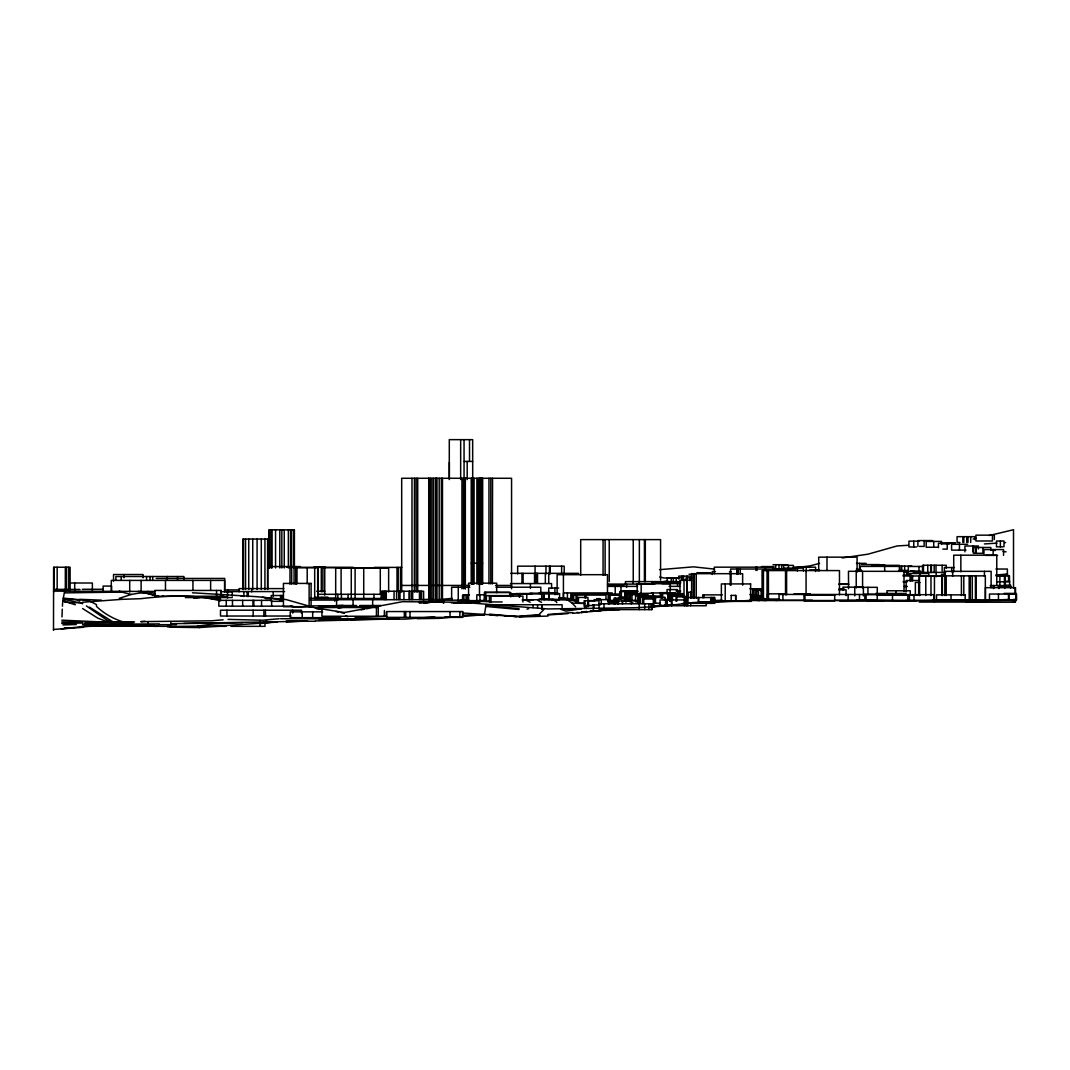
<?xml version="1.0" encoding="UTF-8"?>
<svg xmlns="http://www.w3.org/2000/svg" width="1070" height="1070" viewBox="0 0 1070 1070"><rect width="100%" height="100%" fill="white"/><g stroke="black" fill="none" stroke-linecap="round" stroke-linejoin="round"><path stroke-width="1.5" d="M61.993 616.949L62.287 609.138M62.434 606.182L62.689 601.955M482.824 614.514L484.469 614.809L485.954 604.938M485.9 605.232L496.413 605.887M64.762 590.988L63.036 599.146L82.591 603.507M543.801 609.579L538.825 614.742L515.673 616.44L462.454 612.99M223.47 595.174L223.255 596.324L227.91 597.702M579.111 612.695L577.145 612.361M277.13 622.058L221.798 625.856L167.188 626.525L169.862 626.579M200.692 626.338L199.595 627.542L197.723 626.057L214.361 623.863L242.663 622.646M138.445 591.309L158.882 596.418L146.309 592.981L139.836 592.981L131.222 594.452L119.332 598.317L122.02 599.334L140.772 598.692C167.107 595.589 194.499 594.251 220.407 600.818M753.441 597.073L760.222 597.073M266.818 620.974L260.719 623.569L272.582 622.098M526.975 609.138L528.674 608.696M819.566 563.395L809.87 565.896L795.331 567.662M171.334 626.391L139.434 626.164L111.681 623.529M989.268 535.508L1013.517 529.73L1013.517 588.018M667.667 580.957L658.197 582.735M973.111 539.026L976.348 538.344M338.2 608.201L345.048 606.877L371.959 606.944M366.823 608.736L369.043 608.282M361.138 609.833L364.188 609.245M429.725 599.708L432.427 599.227L422.663 599.655M664.416 582.374L668.402 581.692M64.133 628.184L67.249 627.675M462.334 616.547L484.309 614.648L462.36 615.183M452.128 598.331L437.55 599.775M842.197 557.952L868.064 554.166L897.155 545.941L908.457 545.285M577.145 609.485L565.883 611.117L561.175 609.459L580.997 608.884M460.782 616.802L444.879 617.015M612.695 609.365L572.557 613.377M578.429 609.325L580.997 609.004M587.096 611.692L581.318 612.414L582.013 612.602M672.174 604.51L652.927 606.436L660.23 605.874M666.302 605.192L674.795 604.684M767.966 599.374L764.662 599.494M650.52 606.396L661.407 605.259M424.041 602.865L430.153 602.236M664.416 605.446L667.56 605.112M996.665 574.978L1007.432 574.015M1004.743 542.65L1005.626 542.557M192.493 592.78L257.134 596.712L286.225 599.601L315.329 607.894L338.842 605.887L357.487 606.516L349.047 607.185M548.054 614.447L572.798 612.588M424.041 603.012L430.153 602.437M462.334 616.333L465.437 616.039M82.591 602.236L122.02 599.334M434.714 616.922L405.089 619.129L280.581 618.727M279.176 618.754L262.565 620.226L228.044 619.383M419.534 602.958L430.167 602.129M559.757 599.682L551.852 599.534L577.145 600.35M193.911 598.344L200.411 597.461L199.287 597.006M144.905 621.295L140.772 621.643L211.619 620.801L223.122 619.811M518.963 616.641L540.189 615.156M664.416 605.54L669.272 605.125M133.416 622.259L84.196 622.981M654.532 606.342L651.429 606.596L663.012 606.021M582 611.893L586.841 611.505M590.078 611.251L614.287 609.418M650.854 606.703L659.066 606.061M766.254 599.508L777.034 600.497M437.643 601.714L442.606 601.34M453.653 602.918L478.771 601.969L480.055 603.172M661.982 606.088L662.905 606.008M53.5 629.454L82.591 627.354M548.054 614.942L567.983 613.605M998.551 575.205L1007.512 574.59M326.203 606.677L343.31 605.54L318.847 605.968L345.048 606.877M224.82 625.83L198.953 627.582L169.862 627.154M134.566 621.978L85.801 622.232M451.326 602.918L471.509 602.557M358.53 618.968L318.633 620.346M984.427 543.934L996.919 543.145M995.902 575.794L1007.606 575.192M760.155 596.431L750.685 596.324L755.848 597.033M61.298 628.892L86.148 626.191L153.224 625.789M768.3 599.173L750.164 599.387M439.997 601.862L443.194 601.674M457.585 600.792L460.782 600.604M286.225 621.978L302.583 621.108M730.409 600.792L714.399 601.674L718.625 601.594M454.83 616.828L439.048 618.366L417.113 618.674M722.598 601.153L729.232 600.765M751.006 599.601L779.294 599.427L751.688 599.387M418.771 602.557L443.047 601.474M1013.517 600.537L751.688 600.524L718.304 601.554M439.77 601.835L443.007 601.648M373.51 606.81L378.539 606.543M315.329 620.948L399.377 618.768M940.784 543.506L955.336 542.731M465.691 600.765L468.968 600.604M1009.063 599.467L984.427 600.364M102.947 625.549L81.266 626.632L111.681 625.602L157.29 626.365M1012.367 600.19L919.611 600.738M416.872 618.099L419.948 617.978M386.979 616.494L355.013 617.604M625.749 597.301L620.961 597.475L626.846 598.531M714.76 600.537L722.437 600.257M667.386 605.165L672.201 604.991M698.59 602.263L711.777 601.821M436.493 601.848L442.913 601.634M607.854 603.386L614.3 603.172M739.343 600.885L751.113 600.537M518.963 616.989L548.054 616.066M522.173 599.989L553.243 599.414M925.911 600.751L954.721 600.176M751.688 600.738L693.507 602.504L664.416 606.075L635.326 607.733L548.054 608.95L460.782 602.223L402.601 601.688L344.42 612.521L315.329 607.894M82.617 624.372L159.269 623.917M62.929 624.933L76.304 624.532M677.35 577.907L664.095 578.027L659.722 577.011M316.733 608.843L322.659 609.445M183.799 623.355L307.545 621.202M61.712 623.409L82.591 623.007M607.84 601.795L614.247 601.688M659.575 569.668L693.507 566.846L714.519 569.12M442.86 601.313L436.868 601.407M635.326 600.578L624.933 600.751M607.867 601.006L614.407 600.912M990.713 600.444L952.086 600.417M979.572 600.471L955.483 600.564L967.802 600.43M231.628 622.941L172.27 623.636M53.5 591.135L155.324 591.469M64.468 592.887L121.712 592.071L131.222 594.452M624.88 598.785L629.361 598.732M468.446 600.939L485.432 600.711M443.007 601.835L431.691 602.196M157.477 625.549C135.689 627.421 112.577 621.79 96.501 606.409L96.42 604.537L88.676 600.618L63.518 598.143M399.364 618.901L350.224 619.543L352.592 619.891M465.41 600.805L475.24 600.939L478.771 601.969M746.619 600.765L747.836 600.765M584.768 603.467L572.156 603.106L566.605 599.347L560.72 598.451M751.688 599.561L766.2 600.564M477.621 601.487L489.873 601.46M760.904 596.752L751.688 596.766M468.085 601.581L477.835 601.554M464.059 461.437L472.699 461.437M932.599 540.577L917.886 540.577L917.886 546.395M919.224 541.166L908.938 541.166L908.938 546.984L916.495 546.984M959.95 542.49L957.061 542.49L957.061 536.672L974.743 536.672L974.743 539.574M953.825 543.306L938.443 543.306L938.443 547.666M967.628 544.296L951.591 544.296L951.591 550.114L965.996 550.114M919.451 546.395L924.132 546.395L924.132 540.577M1002.791 546.837L996.464 546.837L996.464 541.019L1003.994 541.019L1003.994 546.837M938.363 547.251L926.179 547.251L926.179 541.433L941.48 541.433L941.48 544.336M942.844 549.124L947.244 549.124L947.244 543.306M985.483 555.384L997.601 555.384M471.228 563.168L482.664 563.168M856.455 563.342L866.111 563.342M773.035 564.706L787.573 564.706M861.39 564.586L879.286 564.586M871.823 564.893L884.716 564.893M881.011 565.334L899.402 565.334M893.811 566.07L911.854 566.07M923.45 566.458L908.323 566.458L908.323 572.276M300.416 566.578L267.727 566.578L267.727 588.981M761.479 566.565L773.904 566.565L773.904 569.467M313.671 567.14L325.521 567.14M793.418 567.18L815.581 567.18L815.581 571.54M286.533 567.287L353.327 567.367M374.233 567.394L401.798 567.394M954.427 567.541L944.395 567.541L944.395 573.36M352.659 567.675L321.308 567.675L321.308 591.911M346.693 568.157L385.668 568.157M784.27 568.13L803.383 568.13L803.383 571.032M795.759 569.013L730.623 569.013L730.623 573.921M856.455 569.16L859.571 569.16L859.571 563.342M995.916 569.026L1007.378 569.026L1007.378 574.844M775.309 569.494L791.078 569.494M809.535 570.002L819.5 570.002M856.869 569.989L861.337 569.989M856.268 570.484L861.27 570.484M898.96 570.47L907.694 570.47M910.597 571.059L920.829 571.059M914.328 571.367L848.47 571.3L848.55 588.674M715.469 571.567L712.232 571.567L712.232 574.483M729.406 571.861L731.131 571.861M903.682 572.316L906.705 572.316L906.705 575.219M913.298 572.41L945.666 572.41M696.931 572.717L710.52 572.717M510.711 573.346L578.562 573.346M907.721 573.52L928.773 573.52L928.773 576.436M689.013 574.256L691.889 574.256M941.359 574.416L945.184 574.416M995.916 574.844L1005.746 574.844M903.174 575.045L911.145 575.045M903 575.994L945.265 575.994M996.692 575.994L1009.478 575.994M691.461 576.128L678.755 576.128L678.755 579.03M681.831 577.827L667.145 577.827L667.145 582.2M692.343 577.84L686.044 577.84L686.044 580.742M156.207 578.442L224.727 578.442L224.727 591.737M691.608 580.154L679.972 580.154L679.972 594.438M919.21 580.515L906.156 580.515L906.156 591.83M1005.318 581.331L1009.625 581.331L1009.625 586.173M680.306 581.612L625.428 581.612L625.428 584.514M903 581.812L907.253 581.812M996.692 581.812L1009.625 581.812M668.951 581.919L680.159 581.919M919.959 582.428L915.358 582.428L915.358 595.348M653.529 582.615L680.44 582.615M69.71 583.003L92.368 583.003L92.368 590.76M680.774 582.923L677.564 582.923L677.564 586.24M510.457 583.578L551.585 583.578L551.585 588.433M661.875 583.605L680.346 583.605M607.399 584.1L654.827 584.1M839.147 584.126L848.844 584.126M838.693 584.314L848.55 584.314M1004.797 585.196L1010.628 585.196L1010.628 588.099M401.691 585.437L432.106 585.437M433.765 585.437L469.69 585.437M495.584 585.437L511.567 585.437M607.653 585.25L623.97 585.25M990.231 585.558L1004.743 585.558L1004.743 588.473M607.559 586.387L637.613 586.387M669.124 586.387L679.784 586.387M904.203 586.467L907.4 586.467M1004.703 586.735L1011.244 586.735M469.824 587.216L451.634 587.216L451.634 600.136M496.052 587.216L540.805 587.216L540.805 593.676M997.882 587.122L1011.297 587.122M856.08 587.323L877.28 587.323L877.28 594.599M558.674 588.059L548.709 588.059L548.709 593.047M283.777 588.594L239.051 588.594L239.051 591.83M749.883 588.767L761.706 588.767M839.094 588.741L844.043 588.741M54.343 589.436L79.996 589.436M82.363 589.276L102.747 589.276M55.105 589.677L67.383 589.677M224.513 589.904L238.77 589.904M838.693 589.824L846.049 589.824L846.049 595.642M762.602 590.145L752.638 590.145L752.638 595.963M621.015 590.961L637.345 590.961M676.079 590.961L680.774 590.961M316.707 591.242L324.758 591.242M624.171 591.135L638.014 591.135M226.118 591.576L284.62 591.576M637.666 591.603L619.731 591.603L619.731 597.421L624.639 597.421M220.835 591.737L232.284 591.737L232.284 596.097M509.186 592.298L484.416 592.298L484.416 601.032L484.844 592.298M691.501 592.232L688.197 592.232L688.197 598.05M539.962 592.512L549.753 592.512M635.968 592.619L625.067 592.619L625.067 598.438L626.472 598.438L626.472 592.619M659.842 592.646L668.188 592.646M540.363 592.954L555.25 592.954M612.267 592.927L563.462 592.927L563.462 598.745M651.376 592.981L675.558 592.86M529.904 593.195L543.64 593.195M538.464 593.382L559.008 593.382M639.178 593.435L652.78 593.275L652.78 596.191M875.808 593.476L906.116 593.476M1004.222 593.395L1016.179 593.395L1016.179 599.213M515.793 593.542L532.606 593.542M640.743 593.663L627.916 593.703L627.916 599.521L629.481 599.521L629.481 593.703M509.507 593.89L518.562 593.89M523.217 593.93L541.688 593.93L541.688 599.748M784.176 593.837L767.591 593.837L767.591 599.655L779.95 599.655M794.074 593.837L810.298 593.837M516.195 594.131L526.734 594.131M881.279 594.117L864.841 594.117L864.841 599.936M317.67 594.305L381.736 594.305M618.861 594.238L570.832 594.238L570.832 600.056M668.282 594.184L683.141 594.184M509.828 594.465L519.258 594.465M618.634 594.559L608.175 594.559L608.175 600.377M681.684 594.532L668.028 594.532L668.028 600.35L668.603 594.532M749.883 594.586L753.213 594.586M864.814 594.505L779.054 594.438L779.054 600.257L812.371 600.257M880.851 594.505L892.313 594.505M484.804 594.8L476.819 594.8L476.819 600.618L484.804 600.618M648.126 594.653L630.377 594.653L630.377 600.471L636.824 600.471M464.554 594.92L469.008 594.92M722.397 594.88L702.736 594.88L702.736 597.782M919.197 594.933L877.239 594.893L877.239 600.711L909.42 600.711L909.42 594.893M468.968 595.161L462.561 595.161L462.561 600.979M898.452 595.067L920.227 595.067M731.158 595.401L735.772 595.401L735.772 601.22L731.158 601.22L731.225 595.401M513.279 595.629L486.168 595.629L486.168 601.447M684.693 595.602L669.954 595.602L669.954 601.42M659.08 596.017L635.54 596.017L635.54 601.835L638.723 601.835M681.376 595.95L672.054 595.95L672.054 600.31M655.255 596.552L637.814 596.552L637.814 602.37L639.017 602.37L639.017 596.552M685.763 596.886L676.039 596.886L676.039 601.246M314.62 597.261L320.88 597.261M321.615 597.154L327.888 597.154M654.332 597.22L639.606 597.22L639.606 603.039M185.337 597.555L232.284 597.555M655.963 597.608L642.441 597.608L642.441 603.427L643.231 603.427L643.231 597.608M644.127 597.889L652.967 597.889M558.701 597.956L563.422 597.956L563.422 574.684M624.612 598.143L614.1 598.143L614.1 603.962L615.183 603.962L615.183 598.143M265.293 598.237L271.914 598.237M310.26 598.304L334.763 598.304L334.763 601.206M314.232 598.464L383.729 598.464M265.561 598.638L270.509 598.638M570.591 598.745L559.73 598.826M596.739 598.652L600.243 598.652M643.177 598.999L653.877 598.999L653.877 604.817L650.975 604.817M540.644 599.2L543.948 599.2M664.202 599.441L668.937 599.441M438.125 599.695L336.595 599.695L336.595 605.513M594.077 599.641L609.004 599.641M526.734 599.748L533.448 599.748M685.816 599.936L660.07 599.936L660.07 605.754L706.187 605.754L706.187 602.838M310.26 600.069L337.893 600.069M522.521 599.949L526.734 599.949L526.841 593.93M608.95 600.377L615.397 600.377M834.185 600.31L848.135 600.31L848.135 594.492M848.336 600.31L864.466 600.31M877.694 600.497L866.125 600.497L866.125 594.679L934.016 594.679L934.016 600.497L905.782 600.497M477.915 600.631L468.566 600.631L468.566 583.177L496.667 583.177L496.667 592.7M479.467 600.631L484.162 600.631M614.728 600.805L609.311 600.805L609.311 594.987L619.369 594.987L619.369 599.347M713.703 600.698L721.902 600.698M485.686 601.246L485.151 592.512L510.805 592.512L510.805 596.886M489.552 601.447L485.686 601.353L485.686 592.512M502.178 601.955L489.418 601.955L489.418 596.137L522.936 596.137L522.936 601.955M919.183 602.049L985.336 602.049L985.336 575.861L919.183 575.861L919.183 595.495M965.755 602.209L1015.524 602.209L1015.524 598.973M584.795 603.279L577.171 603.279L577.171 597.461L587.965 597.461L587.965 600.364M660.217 603.212L655 603.212L655 597.394L664.978 597.394L664.978 600.31M684.318 603.346L714.68 603.346M599.093 603.788L652.058 603.788L652.058 609.619L599.093 609.619M492.347 604.737L562.111 604.737L562.111 609.097M592.579 604.978L600.11 604.978M338.24 605.513L356.35 605.513M359.6 605.513L380.973 605.513M584.715 605.5L593.328 605.5L593.328 611.318L590.56 611.318M310.327 605.887L331.673 605.887M293.046 606.168L218.828 606.168L218.828 600.35L271.633 600.35L271.633 606.168M606.356 609.78L619.303 609.78M599.227 610.368L606.743 610.368M592.579 610.796L600.11 610.796M322.632 611.853L290.224 611.853L290.224 617.671L340.661 617.671M291.107 616.026L220.5 616.026L220.5 610.208L301.499 610.208L301.499 613.11M158.868 624.666L176.47 624.666M136.305 624.746L153.96 624.746M214.615 626.338L226.024 626.338M230.866 626.338L264.986 626.338L264.986 621.964M571.019 598.705L559.409 597.849M79.648 599.307L101.423 600.163M991.288 600.297L1001.466 600.323M751.073 599.655L759.339 600.604M932.893 599.802L955.028 600.016M975.519 600.337L938.35 599.922M856.936 600.083L916.856 600.738M973.085 601.875L979.251 601.915M754.898 595.04L751.688 595.014L754.832 595.121M558.567 597.969L564.773 598.036M286.225 620.974L315.329 621.295M762.107 595.763L751.367 595.321L754.056 595.361M932.96 599.976L946.468 600.176M883.833 600.711L839.696 600.912M158.306 625.776L151.846 625.428M750.752 596.217L751.769 596.231M61.779 621.897L82.591 622.259M956.179 600.364L947.793 600.19M751.688 597.033L753.427 597.073M388.249 618.286L398.067 618.487M588.46 600.618L594.92 600.765M219.925 596.431L223.79 596.525M211.298 598.839L220.687 599.08M949.21 544.122L941.734 543.56M952.273 544.229L955.336 544.322M518.963 608.656L496.319 606.489M682.352 603.534L683.864 603.587M62.809 600.939L75.395 604.764M518.963 609.499L485.726 606.436M63.304 598.839L77.067 599.855L79.675 600.872M61.846 620.172L112.537 622.432L107.441 620.466L86.362 605.914M732.388 601.099L733.244 601.153M497.684 615.745L489.485 614.648M140.772 625.843L132.774 625.335L112.363 621.536L89.439 607.118M490.916 614.661L498.339 615.183M280.969 599.962L282.64 600.069L262.23 597.22M909.513 595.094L913.86 595.415M504.853 615.758L517.425 616.641L489.391 614.153M805.496 566.886L809.87 567.381M990.566 550.007L995.167 550.528M754.577 597.087L767.524 599.066M1002.991 551.465L1006.108 551.839M525.383 599.895L530.172 602.276M751.688 597.862L757.734 599.534M64.28 601.862L73.817 602.918L80.009 602.41L82.591 603.64M290.478 606.235C297.473 608.308 308.066 605.152 313.229 607.292M241.044 596.084L242.663 596.351M341.276 612.669L344.42 613.23M814.631 569.909L819.379 570.765M620.439 598.424L621.202 598.598M147.499 591.402L155.364 593.676M62.876 600.444L65.096 601.032M140.585 591.349L146.309 592.981M624.612 599.548L629.989 601.768M335.993 611.438L338.601 612.281M163.643 596.405L162.319 595.936M107.027 621.723L97.731 618.099L82.591 608.536M119.318 591.055L121.712 592.071M345.53 615.731L347.763 616.748M573.654 600.216L578.161 603.48M632.036 602.597L632.985 603.039M572.156 603.106L575.66 606.891M541.581 602.29C528.834 597.488 555.143 597.368 556.855 602.651M1016.313 594.144L1016.313 599.962M1015.524 594.131L1015.524 587.671L985.443 587.671L985.443 602.209M1015.136 587.671L1015.136 594.131M1015.136 598.973L1015.136 602.209M1013.517 599.401L1013.517 602.236M1009.478 580.983L1009.344 575.994L1009.277 580.983M1008.796 575.994L1008.796 580.983M1008.569 575.994L1008.569 580.983M1005.305 575.994L1005.305 586.173M1004.422 575.994L1004.422 586.173M1003.553 555.384L1003.553 549.565L983.945 549.565L983.945 553.926M1000.383 541.019L1000.383 546.837M999.888 575.994L999.888 586.173M999.153 585.558L999.153 588.473M998.805 585.558L998.805 588.473M998.457 594.051L998.457 599.869M996.772 585.116L996.772 555.196L953.718 555.196L953.718 571.821M994.338 539.521L994.338 535.16L975.907 535.16L975.907 540.979L992.452 540.979L992.452 535.16M993.669 585.558L993.669 588.473M993.428 585.558L993.428 588.473M993.147 549.565L993.147 555.384M991.128 587.697L991.128 571.34L945.037 571.34L945.037 576.248M990.807 550.381L990.807 547.479L973.352 547.479L973.352 553.297L982.902 553.297L982.902 547.479M984.427 571.34L984.427 576.248M978.421 548.91L978.421 546.008L964.939 546.008L964.939 551.826M976.094 547.479L976.094 553.297M976.054 575.861L976.054 602.049M975.412 547.479L975.412 553.297M975.425 575.861L975.425 602.049M973.058 546.008L973.058 551.826M972.282 575.861L972.282 602.049M970.704 536.672L970.704 542.49M970.303 575.861L970.303 602.049M969.179 575.861L969.179 602.049M967.989 536.672L967.989 542.49M966.758 536.672L966.758 542.49M963.816 536.672L963.816 542.49M963.803 575.861L963.803 595.495M962.839 536.672L962.839 542.49M961.422 575.861L961.422 595.495M960.847 555.196L960.847 571.821M959.456 544.296L959.456 550.114M952.688 571.34L952.688 576.248M951.711 567.541L951.711 571.902M951.029 594.866L951.029 600.685M946.255 568.17L946.255 565.268L922.541 565.268L922.541 572.544M946.201 575.861L946.201 595.495M944.823 575.861L944.823 595.495M942.362 575.861L942.362 595.495M942.135 565.268L942.135 571.086M941.921 575.861L941.921 595.495M936.183 572.41L936.183 576.77M936.009 565.268L936.009 571.086M934.444 575.861L934.444 602.049M934.19 565.268L934.19 572.544M933.709 541.433L933.709 547.251M931.435 565.268L931.435 572.544M930.98 575.861L930.98 595.495M930.713 565.268L930.713 572.544M927.757 565.268L927.757 572.544M925.777 575.861L925.777 595.495M923.45 565.268L923.45 572.544M919.973 573.52L919.973 576.436M919.451 575.861L919.451 595.495M919.397 582.428L919.397 595.348M918.97 566.458L918.97 572.276M918.675 582.428L918.675 595.348M914.034 594.679L914.034 600.497M913.753 541.166L913.753 546.984M912.576 575.994L912.576 580.983M911.118 575.994L911.118 580.983M910.102 575.994L910.102 580.983M910.249 595.121L910.249 590.76L886.963 590.76L886.963 593.663M907.989 571.367L907.989 574.269M907.841 594.893L907.841 600.711M904.645 566.07L904.645 570.43M904.016 571.3L904.016 591.242M901.702 566.07L901.702 570.43M899.857 571.313L899.857 566.404L860.053 566.404L860.053 571.313M899.375 566.07L899.375 570.43M895.938 590.76L895.938 593.663M892.5 594.893L892.5 600.711M884.663 566.404L884.663 571.313M867.944 587.323L867.944 594.599M863.396 595.896L863.396 587.162L842.946 587.162L842.946 590.078M862.58 571.3L862.58 587.911M859.491 594.492L859.491 600.31M857.083 572.116L857.083 557.149L818.697 557.149L818.697 570.457M856.227 571.3L856.227 587.911M854.743 587.162L854.743 595.896M839.468 594.813L839.468 570.577L762.081 570.577L762.081 598.05M826.99 557.149L826.99 570.457M806.272 567.18L806.272 571.54M806.071 570.577L806.071 594.813M804.974 595.081L804.974 600.899M797.351 568.13L797.351 571.032M793.405 568.29L793.405 565.388L783.561 565.388L783.561 569.748M788.429 565.388L788.429 568.29M786.611 570.577L786.611 594.813M785.527 570.577L785.527 594.813M782.919 594.438L782.919 600.257M781.648 564.706L781.648 569.066M778.987 564.706L778.987 569.066M775.723 564.706L775.723 569.066M773.356 570.444L773.356 567.167L714.332 567.167L714.332 573.707M768.394 570.577L768.474 599.655M767.043 570.577L767.043 598.05M765.424 567.167L765.424 570.444M763.432 570.577L763.432 598.05M761.452 588.767L761.452 591.683M761.171 590.145L761.171 595.963L754.056 595.963L754.056 590.145M758.496 590.145L758.496 595.963M758.202 588.767L758.202 591.683M757.038 567.167L757.038 570.444M756.744 590.145L756.744 595.963M755.915 567.167L755.915 570.444M755.794 590.145L755.794 595.963M742.633 585.143L742.633 573.68L691.621 573.68L691.621 598.224M740.266 569.013L740.266 573.921M738.3 569.013L738.3 573.921M737.15 569.013L737.15 573.921M736.775 569.013L736.775 573.921M735.638 595.401L735.638 601.22M731.077 573.68L731.077 585.143M730.262 573.68L730.262 585.143M725.206 583.926L725.206 601.38M714.493 597.528L714.493 603.346L714.68 597.528L684.318 597.528L684.439 603.346M714.185 597.528L714.185 603.346M713.623 597.528L713.623 603.346M712.901 597.528L712.901 603.346M712.767 600.444L712.767 603.346M712.112 597.528L712.112 603.346M711.43 597.528L711.43 603.346M710.961 597.528L710.961 603.346M710.694 597.528L710.694 603.346M703.873 594.88L703.873 597.782M698.59 597.528L698.603 603.346M698.416 597.528L698.416 603.346M696.249 573.68L696.249 598.224M694.336 573.68L694.336 598.224M693.333 573.68L693.333 598.224M690.739 602.838L690.739 605.754M690.578 592.232L690.578 598.05M689.842 577.84L689.842 580.742M687.983 597.528L687.983 603.346M687.743 602.838L687.743 605.754M687.261 580.154L687.261 597.608M686.993 576.128L686.993 579.03M686.98 580.154L687.141 603.346M686.365 602.838L686.365 605.754M685.99 597.528L685.99 603.346M685.041 597.528L684.96 603.346M684.546 597.528L684.532 605.754M684.024 580.154L684.024 596.03M683.569 576.128L683.569 580.488M683.141 597.087L683.115 593.623L660.725 593.516L660.725 597.889M682.54 593.623L682.54 596.538M682.005 576.128L681.831 580.742M679.196 590.961L679.196 593.863M677.484 593.944L677.484 589.583L667.038 589.583L667.038 593.944M676.762 596.886L676.762 601.246M676.186 577.827L676.186 582.2M673.324 577.827L673.324 582.2M672.482 595.95L672.482 600.31M671.799 599.936L671.893 605.754M671.465 599.936L671.465 605.754M671.264 577.827L671.264 582.2M670.302 590.159L670.302 583.698L637.158 583.698L637.158 595.014M670.342 595.602L670.342 601.42M670.074 589.583L670.074 593.944M667.172 599.936L667.172 605.754M666.61 599.936L666.61 605.754M666.008 599.936L666.008 605.754M665.567 599.936L665.567 605.754M664.523 597.394L664.523 600.31M662.624 593.623L662.624 597.996M662.062 593.623L662.062 597.996M661.394 593.516L661.394 597.889M660.578 580.02L660.578 539.614L580.702 539.614L580.702 575.178M660.404 592.86L660.337 597.354M655.469 597.394L655.469 603.212M653.315 598.999L653.315 603.36M653.275 592.981L653.275 595.896M652.071 581.545L652.071 584.461M651.55 603.788L651.55 609.619M648.888 603.788L648.888 609.619M645.33 539.614L645.33 581.639M644.675 603.788L644.675 609.619M644.421 539.614L644.421 581.639M643.739 598.999L643.739 603.36M641.171 583.698L641.171 595.014M640.221 597.22L640.221 603.039M639.365 539.614L639.352 584.461M639.258 603.788L639.258 609.619M638.817 581.612L638.817 584.514M635.272 594.773L635.272 591.87L625.255 591.87L625.255 597.689M633.239 539.614L633.239 583.257M631.969 594.653L631.969 600.471M631.246 603.868L631.246 600.952L617.644 600.952L617.644 603.868M626.619 584.1L626.619 587.417M626.378 601.902L626.378 598.986L615.812 598.986L615.812 603.346M625.602 598.986L625.602 601.902M622.593 600.952L622.593 603.868M622.312 600.952L622.312 603.868M621.376 591.603L621.376 597.421M620.988 586.387L620.988 593.034M618.527 600.952L618.527 603.868M616.587 598.986L616.587 603.346M615.21 586.387L615.21 594.706M610.087 594.987L610.087 600.805M609.231 539.614L609.231 581.639M608.95 594.559L609.004 604.002M607.479 592.967L607.479 574.684L557.122 574.684L557.122 594.626M605.994 599.454L605.994 595.094L572.089 595.094L572.089 600.912M605.112 539.614L605.112 575.178M604.015 603.788L604.015 609.619M603.065 539.614L603.065 575.178M601.246 599.641L601.246 604.002M599.093 608.161L598.946 600.725L584.153 600.725L584.153 606.543M593.877 604.978L593.877 607.894M588.553 600.725L588.553 606.543M587.925 600.725L587.925 606.543M586.413 605.5L586.413 608.402M585.785 595.121L585.785 598.036M585.049 595.121L585.049 598.036M584.808 600.725L584.715 608.402M578.429 597.461L578.429 603.279M576.784 595.121L576.784 600.939M576.048 595.121L576.048 600.939M573.694 595.094L573.694 600.912M572.383 594.238L572.383 600.056M567.408 592.927L567.408 598.745M564.198 574.001L564.198 566.164L517.653 566.164L517.653 574.001M561.63 566.164L561.63 574.001M554.902 588.059L554.902 594.719M550.1 566.164L550.1 574.001M549.418 566.164L549.418 574.001M548.963 593.783L548.963 599.601M548.843 593.783L548.843 599.601M548.736 573.346L548.736 583.324M545.967 566.164L545.967 574.001M545.339 573.346L545.339 583.324M544.215 593.783L544.215 599.601M537.528 573.346L537.528 583.324M537.555 604.737L537.555 607.64M536.257 573.346L536.257 583.324M535.923 573.346L535.923 583.324M535.067 566.164L535.067 574.001M534.532 573.346L534.532 583.324M533.047 604.737L533.047 607.64M530.426 583.578L530.426 588.433M523.096 573.346L523.096 583.324M521.973 573.346L521.973 583.324M519.712 594.131L519.712 597.047M519.258 594.131L519.258 597.047M511.567 588.781L511.567 478.277L401.691 478.277L401.691 592.205M509.975 592.512L509.975 595.428M492.548 478.277L492.387 583.952M490.809 478.277L490.809 583.952M490.996 596.137L490.996 601.955M488.963 478.277L488.963 583.952M486.395 595.629L486.395 601.447M482.664 478.277L482.664 584.126M481.968 478.277L481.968 584.126M481.794 478.277L481.794 584.126M480.764 478.277L480.764 584.126M479.935 478.277L479.935 584.126M480.002 594.8L480.002 600.618M479.721 478.277L479.721 584.126M479.467 583.177L479.467 595.883M478.37 478.277L478.37 584.126M476.899 478.277L476.899 584.126M474.077 478.277L474.077 584.126M472.699 479.614L472.659 439.65L449.293 439.65L449.293 479.574M471.977 478.277L471.977 584.126M471.228 478.277L471.228 584.126M469.516 439.65L469.516 461.277M468.887 603.065L468.887 600.163L443.314 600.163L443.314 603.065M468.285 595.161L468.285 600.979M467.189 461.437L467.189 479.614M467.322 595.161L467.322 600.979M466.052 595.161L466.052 600.979M465.343 478.277L465.343 588.781M465.076 478.277L465.076 588.781M464.059 439.65L464.059 479.614M463.939 595.161L463.939 600.979M463.497 478.277L463.497 588.781M463.149 595.161L463.149 600.979M461.946 478.277L461.946 588.781M460.662 439.65L460.662 479.574M459.886 611.558L459.846 617.377M458.268 587.216L458.268 600.136M450.069 611.558L450.042 617.377M449.346 462.293L449.346 478.812M443.716 600.163L443.716 603.065M442.472 478.277L442.472 600.471M441.348 478.277L441.348 600.471M439.181 478.277L439.181 600.471M436.988 478.277L436.988 600.471M435.971 478.277L435.971 600.471M435.824 478.277L435.824 600.471M433.765 478.277L433.765 600.471M432.106 478.277L432.106 600.471M430.541 478.277L430.541 600.471M428.909 478.277L428.909 600.471M428.736 478.277L428.736 600.471M423.626 599.561L423.626 591.255L381.147 591.255L381.147 597.903M421.567 591.255L421.567 599.561M420.59 591.255L420.59 599.561M419.453 591.255L419.453 599.561M417.715 478.277L417.715 592.205M416.136 478.277L416.136 592.205M414.478 478.277L414.344 592.205M412.672 591.255L412.672 599.561M411.99 478.277L411.99 592.205M411.535 591.255L411.535 599.561M409.997 611.558L409.957 617.377M409.676 591.255L409.676 599.561M409.074 591.255L409.074 599.561M405.731 611.558L405.731 617.377M404.34 611.558L404.34 617.377M403.938 591.255L403.938 599.561M400.447 567.394L400.447 591.63M399.993 591.255L399.993 599.561M398.682 591.255L398.682 599.561M398.201 567.394L398.201 591.63M397.023 567.394L397.023 591.63M396.595 591.255L396.595 599.561M394.054 591.255L394.054 599.561M388.637 592.044L388.637 568.036L335.686 568.036L335.686 598.665M386.283 591.255L386.283 599.561M386.404 611.893L386.404 616.253L321.923 616.253L321.923 607.533L378.285 607.533L378.285 616.253M385.146 591.255L385.146 599.561M384.384 610.435L384.384 616.253M384.157 591.255L384.157 599.561M382.685 591.255L382.685 597.903M380.291 568.036L380.291 593.649M376.439 607.533L376.439 616.253M373.965 594.305L373.965 598.665M372.654 599.695L372.654 605.513M363.72 568.036L363.72 598.665M355.106 568.036L355.106 598.665M353.087 599.695L353.087 605.513M351.268 568.036L351.268 598.665M348.044 594.305L348.044 598.665M341.424 594.305L341.424 598.665M341.103 568.036L341.103 593.649M337.826 594.305L337.826 598.665M324.758 567.675L324.758 595.147M322.913 567.675L322.913 591.911M318.258 598.17L318.258 567.769L295.949 567.769L295.949 583.765M317.683 567.769L317.683 594.96M314.687 567.769L314.687 598.17M312.667 611.853L312.667 617.671M309.123 583.417L309.123 606.69M307.197 567.769L307.197 583.765M302.248 611.853L302.248 617.671M296.831 567.769L296.831 583.765M296.403 566.578L296.403 584.18M296.229 567.769L296.203 583.765M296.042 567.769L296.056 583.765M294.411 567.983L294.411 529.851L268.784 529.851L268.784 567.983M294.076 566.578L294.076 584.18M293.782 529.851L293.782 567.983M292.712 610.208L292.712 613.11M291.682 529.851L291.682 584.18M290.545 529.851L290.545 567.983M289.983 566.578L289.983 584.18M288.365 529.851L288.365 567.983M284.245 529.851L284.245 567.983M281.838 529.851L281.838 567.983M280.969 595.509L280.969 601.327M280.527 595.509L280.527 601.327M279.792 529.851L279.792 567.983M275.552 529.851L275.552 567.983M273.251 591.576L273.251 596.565M272.061 529.851L272.061 567.983M271.272 529.851L271.272 567.983M269.707 529.851L269.707 567.983M269.011 568.357L268.998 539.066L242.756 539.066L242.756 589.503M267.594 539.066L267.594 589.503M265.467 610.208L265.467 616.026M264.932 539.066L264.932 589.503M263.875 610.208L263.875 616.026M261.548 600.35L261.548 606.168M261.294 539.066L261.294 589.503M259.903 620.52L259.903 626.338M257.081 539.066L257.081 589.503M253.817 600.35L253.817 606.168M253.149 610.208L253.149 616.026M252.948 600.35L252.948 606.168M252.734 539.066L252.734 589.503M251.691 588.594L251.691 591.83M248.748 539.066L248.748 589.503M248.293 591.576L248.293 596.565M247.116 591.576L247.116 596.565M245.552 539.066L245.552 589.503M243.853 591.576L243.853 596.565M243.478 539.066L243.478 589.503M242.663 600.35L242.663 606.168M232.471 600.35L232.471 606.168M227.83 589.904L227.83 592.807M227.455 591.737L227.455 597.555M226.947 610.208L226.947 616.026M226.278 600.35L226.278 606.168M224.593 592.044L224.593 580.408L111.307 580.408L111.307 590.386M216.555 590.439L216.555 596.257M210.629 580.408L210.629 590.386M192.934 580.408L192.934 590.386M183.853 579.833L183.933 576.516L115.868 576.516L115.868 579.833M177.513 576.516L177.513 579.833M170.866 621.764L170.866 624.666M167.361 576.516L167.361 579.833M165.475 580.408L165.475 590.386M152.676 576.516L152.676 579.833M150.067 576.516L150.067 579.833M148.035 621.831L148.035 624.746M146.577 576.516L146.577 579.833M143.086 577.84L143.086 574.523L113.54 574.523L113.54 581.17M141.106 580.408L141.106 592.044M129.711 580.408L129.711 592.044M124.053 574.523L124.053 577.84M121.244 576.516L121.244 579.833M111.574 591.068L111.574 586.079L103.108 586.079L103.108 591.068M74.699 583.003L74.699 590.76M70.112 590.76L70.112 567.234L53.62 567.234L53.5 630.35M68.788 567.234L68.788 590.105M66.581 567.234L66.581 590.105M65.323 567.234L65.323 590.105M57.165 567.234L57.165 590.105M54.115 567.234L54.115 591.737M311.102 583.417L283.443 583.417L283.443 606.69L311.102 606.69L311.102 583.417M750.618 583.926L721.367 583.926L721.367 601.38L750.618 601.38L750.618 583.926M221.089 590.439L154.789 590.439L154.789 596.257L221.089 596.257L221.089 590.439M559.57 593.783L543.319 593.783L543.319 599.601L559.57 599.601L559.57 593.783M1008.502 594.051L989.482 594.051L989.482 599.869L1008.502 599.869L1008.502 594.051M1016.5 594.144L1008.89 594.144L1008.89 599.962L1016.5 599.962L1016.433 594.144M965.167 594.866L936.531 594.866L936.531 600.685L965.167 600.685L965.167 594.866M834.707 595.081L803.998 595.081L803.998 600.899L834.707 600.899L834.707 595.081M283.002 595.509L271.205 595.509L271.205 601.327L283.002 601.327L283.002 595.509M462.668 611.558L386.698 611.558L386.698 617.377L462.668 617.377L462.668 611.558M542.089 609.097L542.089 604.737L542.022 609.097M473.02 584.126L473.02 478.277L472.913 584.126M461.01 603.065L461.01 600.163L460.862 603.065"/></g></svg>
